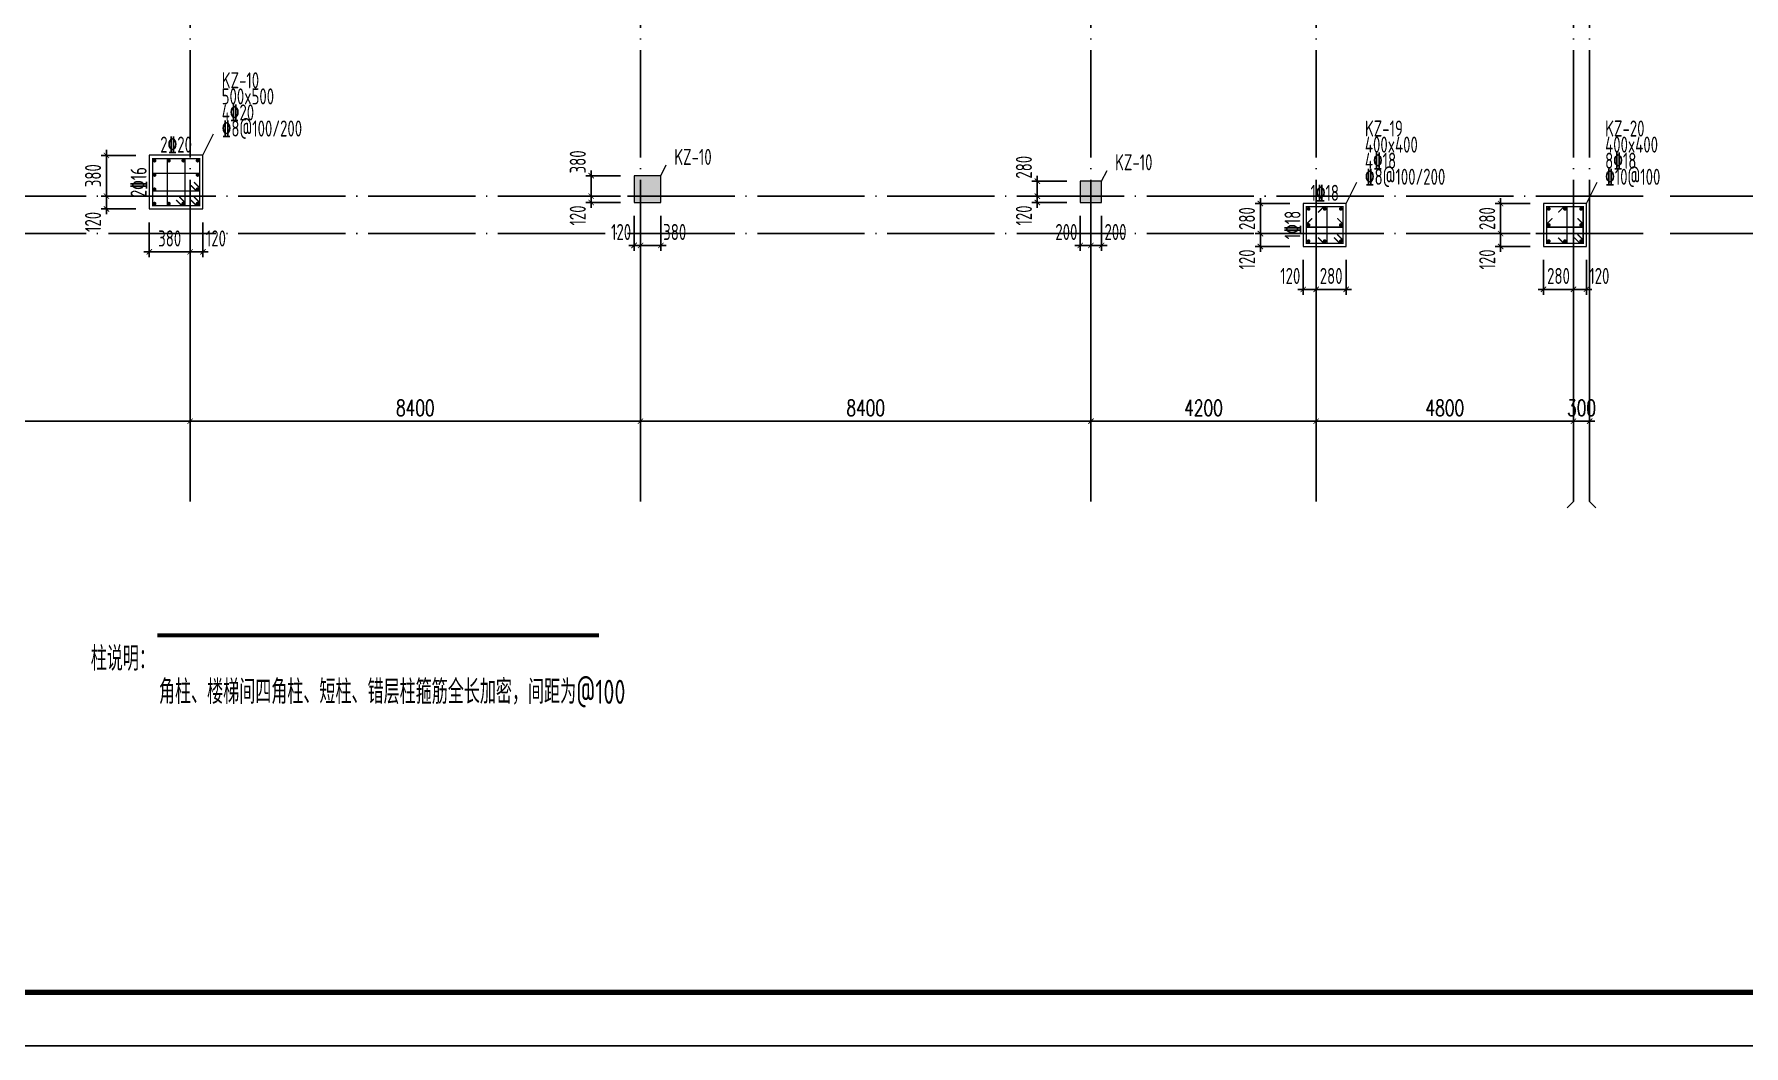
# Model space of a CAD drawing. Extents: x -638872 to -278819, y -139534 to 213996.
# Drawn here: x -417352 to -385469, y 7531 to 26402 of the extents above; entities that cross this region are included whole.
import ezdxf
from ezdxf.enums import TextEntityAlignment as Align

# ---------------------------------------------------------------- set-up
doc = ezdxf.new("R2010")
doc.units = 0
doc.header["$LTSCALE"] = 1000
doc.header["$MEASUREMENT"] = 0
doc.linetypes.add('DOTE', pattern=[2.42, 2, -0.2, 0.02, -0.2])
doc.layers.get('0').update_dxf_attribs({"linetype": 'CONTINUOUS'})
doc.layers.get('Defpoints').update_dxf_attribs({"linetype": 'CONTINUOUS'})
for name, color, linetype in [('AXIS', 171, 'CONTINUOUS'), ('DIM_SYMB', 3, 'CONTINUOUS'), ('DOTE', 14, 'DOTE'), ('S_PCOLUMHOOPBAR', 24, 'CONTINUOUS'), ('TK', 4, 'CONTINUOUS'), ('轴线__尺寸数字', 4, 'CONTINUOUS')]:
    doc.layers.add(name, color=color, linetype=linetype)
for name, color, linetype, lineweight in [('COLU', 7, 'CONTINUOUS', 0), ('COLU_DIM', 3, 'CONTINUOUS', 0), ('COLU_HATCH', 251, 'CONTINUOUS', 0), ('S_PColumMainBar', 14, 'CONTINUOUS', 25), ('柱原位标注', 7, 'CONTINUOUS', 18), ('柱集中标注', 2, 'CONTINUOUS', 18)]:
    doc.layers.add(name, color=color, linetype=linetype, lineweight=lineweight)
doc.styles.add('_TCH_DIM_T3', font='SIMPLEX', dxfattribs={"width": 0.705882, "bigfont": 'GBCBIG'})
doc.styles.add('FromPkpm', font='Pkpmeng', dxfattribs={"width": 0.7, "bigfont": 'hztxt'})
doc.styles.add('TSSD_Dimension', font='tssdeng.shx', dxfattribs={"width": 0.7, "bigfont": 'hztxt.shx'})
doc.styles.add('TSSD_REIN', font='tssdeng.shx', dxfattribs={"width": 0.7, "bigfont": 'tssdchn.shx'})
doc.dimstyles.new('_TCH_ARCH&&100', dxfattribs={"dimtxt": 297.5, "dimasz": 100, "dimexe": 250, "dimexo": 300, "dimgap": 100, "dimtad": 1, "dimdec": 0, "dimzin": 0, "dimdsep": 46, "dimtxsty": '_TCH_DIM_T3', "dimblk": 'ARCHTICK', "dimcen": 0.09, "dimclrt": 7, "dimazin": 2, "dimtfac": 1, "dimtdec": 0, "dimtix": 1, "dimtmove": 2, "dimatfit": 3, "dimfxl": 0, "dimtolj": 1, "dimtzin": 0, "dimarcsym": 0})
doc.dimstyles.new('TSSD_100_100', dxfattribs={"dimtxt": 300, "dimasz": 100, "dimexe": 100, "dimexo": 250, "dimgap": 100, "dimtad": 1, "dimdec": 0, "dimzin": 0, "dimdsep": 46, "dimtxsty": 'TSSD_Dimension', "dimblk": 'ARCHTICK', "dimblk1": 'ARCHTICK', "dimblk2": 'ARCHTICK', "dimcen": 0, "dimdle": 100, "dimclrt": 7, "dimadec": 0, "dimazin": 0, "dimtfac": 1, "dimtdec": 0, "dimtix": 1, "dimtmove": 2, "dimatfit": 3, "dimfxl": 0, "dimtolj": 1, "dimtzin": 0, "dimarcsym": 0})
doc.dimstyles.new('TSSD_50_100', dxfattribs={"dimtxt": 300, "dimasz": 100, "dimexe": 100, "dimexo": 250, "dimgap": 100, "dimtad": 1, "dimdec": 0, "dimlfac": 0.5, "dimzin": 0, "dimdsep": 46, "dimtxsty": 'TSSD_Dimension', "dimblk": 'ARCHTICK', "dimblk1": 'ARCHTICK', "dimblk2": 'ARCHTICK', "dimcen": 0, "dimdle": 100, "dimclrt": 7, "dimadec": 0, "dimazin": 0, "dimtfac": 1, "dimtdec": 0, "dimtix": 1, "dimtmove": 2, "dimatfit": 3, "dimfxl": 0, "dimtolj": 1, "dimtzin": 0, "dimarcsym": 0})

# ---------------------------------------------------------------- blocks, each defined once
blk = doc.blocks.new('_ArchTick')
at = {"color": 0, "linetype": 'ByBlock', "const_width": 0.15}
blk.add_lwpolyline([(-0.5, -0.5), (0.5, 0.5)], dxfattribs=at)
blk = doc.blocks.new('*D181')
at = {"layer": 'COLU_DIM', "color": 0, "lineweight": -2}
for p, q in [((-415205, 22892), (-415205, 22242)), ((-414445, 22892), (-414445, 22242)), ((-415305, 22342), (-414345, 22342))]:
    blk.add_line(p, q, dxfattribs=at)
at = {"layer": 'Defpoints', "color": 0}
for p in [(-415205, 23142), (-414445, 23142), (-414445, 22342)]:
    blk.add_point(p, dxfattribs=at)
at = {"layer": 'COLU_DIM', "color": 0, "lineweight": -2, "xscale": 100, "yscale": 100, "zscale": 100, "rotation": 180}
blk.add_blockref('_ArchTick', (-415205, 22342), dxfattribs=at)
at = {"layer": 'COLU_DIM', "color": 0, "lineweight": -2, "xscale": 100, "yscale": 100, "zscale": 100}
blk.add_blockref('_ArchTick', (-414445, 22342), dxfattribs=at)
at = {"layer": 'COLU_DIM', "color": 7, "insert": (-414825, 22592), "char_height": 300, "attachment_point": 5, "style": 'TSSD_Dimension'}
blk.add_mtext('\\A1;380', dxfattribs=at)
blk = doc.blocks.new('*D182')
at = {"layer": 'COLU_DIM', "color": 0, "lineweight": -2}
for p, q in [((-414445, 22892), (-414445, 22242)), ((-414205, 22892), (-414205, 22242)), ((-414545, 22342), (-414105, 22342))]:
    blk.add_line(p, q, dxfattribs=at)
at = {"layer": 'Defpoints', "color": 0}
for p in [(-414445, 23142), (-414205, 23142), (-414205, 22342)]:
    blk.add_point(p, dxfattribs=at)
at = {"layer": 'COLU_DIM', "color": 0, "lineweight": -2, "xscale": 100, "yscale": 100, "zscale": 100, "rotation": 180}
blk.add_blockref('_ArchTick', (-414445, 22342), dxfattribs=at)
at = {"layer": 'COLU_DIM', "color": 0, "lineweight": -2, "xscale": 100, "yscale": 100, "zscale": 100}
blk.add_blockref('_ArchTick', (-414205, 22342), dxfattribs=at)
at = {"layer": 'COLU_DIM', "color": 7, "insert": (-413963, 22592), "char_height": 300, "attachment_point": 5, "style": 'TSSD_Dimension'}
blk.add_mtext('\\A1;120', dxfattribs=at)
blk = doc.blocks.new('*D183')
at = {"layer": 'COLU_DIM', "color": 0, "lineweight": -2}
for p, q in [((-415455, 23382), (-416105, 23382)), ((-416005, 23042), (-416005, 23482)), ((-415455, 23142), (-416105, 23142))]:
    blk.add_line(p, q, dxfattribs=at)
at = {"layer": 'Defpoints', "color": 0}
for p in [(-416005, 23382), (-415205, 23382), (-415205, 23142)]:
    blk.add_point(p, dxfattribs=at)
at = {"layer": 'COLU_DIM', "color": 0, "lineweight": -2, "xscale": 100, "yscale": 100, "zscale": 100}
for p, rotation in [((-416005, 23382), 90), ((-416005, 23142), 270)]:
    blk.add_blockref('_ArchTick', p, dxfattribs=dict(at, rotation=rotation))
at = {"layer": 'COLU_DIM', "color": 7, "insert": (-416255, 22900), "char_height": 300, "attachment_point": 5, "rotation": 90, "style": 'TSSD_Dimension'}
blk.add_mtext('\\A1;120', dxfattribs=at)
blk = doc.blocks.new('*D184')
at = {"layer": 'COLU_DIM', "color": 0, "lineweight": -2}
for p, q in [((-416005, 23282), (-416005, 24242)), ((-415455, 24142), (-416105, 24142)), ((-415455, 23382), (-416105, 23382))]:
    blk.add_line(p, q, dxfattribs=at)
at = {"layer": 'Defpoints', "color": 0}
for p in [(-416005, 24142), (-415205, 24142), (-415205, 23382)]:
    blk.add_point(p, dxfattribs=at)
at = {"layer": 'COLU_DIM', "color": 0, "lineweight": -2, "xscale": 100, "yscale": 100, "zscale": 100}
for p, rotation in [((-416005, 24142), 90), ((-416005, 23382), 270)]:
    blk.add_blockref('_ArchTick', p, dxfattribs=dict(at, rotation=rotation))
at = {"layer": 'COLU_DIM', "color": 7, "insert": (-416255, 23762), "char_height": 300, "attachment_point": 5, "rotation": 90, "style": 'TSSD_Dimension'}
blk.add_mtext('\\A1;380', dxfattribs=at)
blk = doc.blocks.new('*D197')
at = {"layer": 'COLU_DIM', "color": 0, "lineweight": -2}
for p, q in [((-389205, 22192), (-389205, 21542)), ((-388645, 22192), (-388645, 21542)), ((-389205, 21642), (-389305, 21642)), ((-389205, 21642), (-388645, 21642)), ((-388645, 21642), (-388545, 21642))]:
    blk.add_line(p, q, dxfattribs=at)
at = {"layer": 'Defpoints', "color": 0}
for p in [(-389205, 22442), (-388645, 22442), (-388645, 21642)]:
    blk.add_point(p, dxfattribs=at)
at = {"layer": 'COLU_DIM', "color": 0, "lineweight": -2, "xscale": 100, "yscale": 100, "zscale": 100}
blk.add_blockref('_ArchTick', (-389205, 21642), dxfattribs=at)
at = {"layer": 'COLU_DIM', "color": 0, "lineweight": -2, "xscale": 100, "yscale": 100, "zscale": 100, "rotation": 180}
blk.add_blockref('_ArchTick', (-388645, 21642), dxfattribs=at)
at = {"layer": 'COLU_DIM', "color": 7, "insert": (-388925, 21892), "char_height": 300, "attachment_point": 5, "style": 'TSSD_Dimension'}
blk.add_mtext('\\A1;280', dxfattribs=at)
blk = doc.blocks.new('*D198')
at = {"layer": 'COLU_DIM', "color": 0, "lineweight": -2}
for p, q in [((-388645, 22192), (-388645, 21542)), ((-388405, 22192), (-388405, 21542)), ((-388745, 21642), (-388305, 21642))]:
    blk.add_line(p, q, dxfattribs=at)
at = {"layer": 'Defpoints', "color": 0}
for p in [(-388645, 22442), (-388405, 22442), (-388405, 21642)]:
    blk.add_point(p, dxfattribs=at)
at = {"layer": 'COLU_DIM', "color": 0, "lineweight": -2, "xscale": 100, "yscale": 100, "zscale": 100, "rotation": 180}
blk.add_blockref('_ArchTick', (-388645, 21642), dxfattribs=at)
at = {"layer": 'COLU_DIM', "color": 0, "lineweight": -2, "xscale": 100, "yscale": 100, "zscale": 100}
blk.add_blockref('_ArchTick', (-388405, 21642), dxfattribs=at)
at = {"layer": 'COLU_DIM', "color": 7, "insert": (-388163, 21892), "char_height": 300, "attachment_point": 5, "style": 'TSSD_Dimension'}
blk.add_mtext('\\A1;120', dxfattribs=at)
blk = doc.blocks.new('*D199')
at = {"layer": 'COLU_DIM', "color": 0, "lineweight": -2}
for p, q in [((-389455, 22682), (-390105, 22682)), ((-390005, 22342), (-390005, 22782)), ((-389455, 22442), (-390105, 22442))]:
    blk.add_line(p, q, dxfattribs=at)
at = {"layer": 'Defpoints', "color": 0}
for p in [(-390005, 22682), (-389205, 22682), (-389205, 22442)]:
    blk.add_point(p, dxfattribs=at)
at = {"layer": 'COLU_DIM', "color": 0, "lineweight": -2, "xscale": 100, "yscale": 100, "zscale": 100}
for p, rotation in [((-390005, 22682), 90), ((-390005, 22442), 270)]:
    blk.add_blockref('_ArchTick', p, dxfattribs=dict(at, rotation=rotation))
at = {"layer": 'COLU_DIM', "color": 7, "insert": (-390255, 22200), "char_height": 300, "attachment_point": 5, "rotation": 90, "style": 'TSSD_Dimension'}
blk.add_mtext('\\A1;120', dxfattribs=at)
blk = doc.blocks.new('*D200')
at = {"layer": 'COLU_DIM', "color": 0, "lineweight": -2}
for p, q in [((-390005, 23242), (-390005, 23342)), ((-389455, 23242), (-390105, 23242)), ((-390005, 22682), (-390005, 23242)), ((-389455, 22682), (-390105, 22682)), ((-390005, 22682), (-390005, 22582))]:
    blk.add_line(p, q, dxfattribs=at)
at = {"layer": 'Defpoints', "color": 0}
for p in [(-390005, 23242), (-389205, 23242), (-389205, 22682)]:
    blk.add_point(p, dxfattribs=at)
at = {"layer": 'COLU_DIM', "color": 0, "lineweight": -2, "xscale": 100, "yscale": 100, "zscale": 100}
for p, rotation in [((-390005, 23242), 270), ((-390005, 22682), 90)]:
    blk.add_blockref('_ArchTick', p, dxfattribs=dict(at, rotation=rotation))
at = {"layer": 'COLU_DIM', "color": 7, "insert": (-390255, 22962), "char_height": 300, "attachment_point": 5, "rotation": 90, "style": 'TSSD_Dimension'}
blk.add_mtext('\\A1;280', dxfattribs=at)
blk = doc.blocks.new('*D201')
at = {"layer": 'COLU_DIM', "color": 0, "lineweight": -2}
for p, q in [((-393685, 22192), (-393685, 21542)), ((-393445, 22192), (-393445, 21542)), ((-393785, 21642), (-393345, 21642))]:
    blk.add_line(p, q, dxfattribs=at)
at = {"layer": 'Defpoints', "color": 0}
for p in [(-393685, 22442), (-393445, 22442), (-393445, 21642)]:
    blk.add_point(p, dxfattribs=at)
at = {"layer": 'COLU_DIM', "color": 0, "lineweight": -2, "xscale": 100, "yscale": 100, "zscale": 100, "rotation": 180}
blk.add_blockref('_ArchTick', (-393685, 21642), dxfattribs=at)
at = {"layer": 'COLU_DIM', "color": 0, "lineweight": -2, "xscale": 100, "yscale": 100, "zscale": 100}
blk.add_blockref('_ArchTick', (-393445, 21642), dxfattribs=at)
at = {"layer": 'COLU_DIM', "color": 7, "insert": (-393927, 21892), "char_height": 300, "attachment_point": 5, "style": 'TSSD_Dimension'}
blk.add_mtext('\\A1;120', dxfattribs=at)
blk = doc.blocks.new('*D202')
at = {"layer": 'COLU_DIM', "color": 0, "lineweight": -2}
for p, q in [((-393445, 22192), (-393445, 21542)), ((-392885, 22192), (-392885, 21542)), ((-393445, 21642), (-393545, 21642)), ((-393445, 21642), (-392885, 21642)), ((-392885, 21642), (-392785, 21642))]:
    blk.add_line(p, q, dxfattribs=at)
at = {"layer": 'Defpoints', "color": 0}
for p in [(-393445, 22442), (-392885, 22442), (-392885, 21642)]:
    blk.add_point(p, dxfattribs=at)
at = {"layer": 'COLU_DIM', "color": 0, "lineweight": -2, "xscale": 100, "yscale": 100, "zscale": 100}
blk.add_blockref('_ArchTick', (-393445, 21642), dxfattribs=at)
at = {"layer": 'COLU_DIM', "color": 0, "lineweight": -2, "xscale": 100, "yscale": 100, "zscale": 100, "rotation": 180}
blk.add_blockref('_ArchTick', (-392885, 21642), dxfattribs=at)
at = {"layer": 'COLU_DIM', "color": 7, "insert": (-393165, 21892), "char_height": 300, "attachment_point": 5, "style": 'TSSD_Dimension'}
blk.add_mtext('\\A1;280', dxfattribs=at)
blk = doc.blocks.new('*D203')
at = {"layer": 'COLU_DIM', "color": 0, "lineweight": -2}
for p, q in [((-393935, 22682), (-394585, 22682)), ((-394485, 22342), (-394485, 22782)), ((-393935, 22442), (-394585, 22442))]:
    blk.add_line(p, q, dxfattribs=at)
at = {"layer": 'Defpoints', "color": 0}
for p in [(-394485, 22682), (-393685, 22682), (-393685, 22442)]:
    blk.add_point(p, dxfattribs=at)
at = {"layer": 'COLU_DIM', "color": 0, "lineweight": -2, "xscale": 100, "yscale": 100, "zscale": 100}
for p, rotation in [((-394485, 22682), 90), ((-394485, 22442), 270)]:
    blk.add_blockref('_ArchTick', p, dxfattribs=dict(at, rotation=rotation))
at = {"layer": 'COLU_DIM', "color": 7, "insert": (-394735, 22200), "char_height": 300, "attachment_point": 5, "rotation": 90, "style": 'TSSD_Dimension'}
blk.add_mtext('\\A1;120', dxfattribs=at)
blk = doc.blocks.new('*D204')
at = {"layer": 'COLU_DIM', "color": 0, "lineweight": -2}
for p, q in [((-394485, 23242), (-394485, 23342)), ((-393935, 23242), (-394585, 23242)), ((-394485, 22682), (-394485, 23242)), ((-393935, 22682), (-394585, 22682)), ((-394485, 22682), (-394485, 22582))]:
    blk.add_line(p, q, dxfattribs=at)
at = {"layer": 'Defpoints', "color": 0}
for p in [(-394485, 23242), (-393685, 23242), (-393685, 22682)]:
    blk.add_point(p, dxfattribs=at)
at = {"layer": 'COLU_DIM', "color": 0, "lineweight": -2, "xscale": 100, "yscale": 100, "zscale": 100}
for p, rotation in [((-394485, 23242), 270), ((-394485, 22682), 90)]:
    blk.add_blockref('_ArchTick', p, dxfattribs=dict(at, rotation=rotation))
at = {"layer": 'COLU_DIM', "color": 7, "insert": (-394735, 22962), "char_height": 300, "attachment_point": 5, "rotation": 90, "style": 'TSSD_Dimension'}
blk.add_mtext('\\A1;280', dxfattribs=at)
blk = doc.blocks.new('*D205')
at = {"layer": 'COLU_DIM', "color": 0, "lineweight": -2}
for p, q in [((-397845, 23012), (-397845, 22362)), ((-397645, 23012), (-397645, 22362)), ((-397945, 22462), (-397545, 22462))]:
    blk.add_line(p, q, dxfattribs=at)
at = {"layer": 'Defpoints', "color": 0}
for p in [(-397845, 23262), (-397645, 23262), (-397645, 22462)]:
    blk.add_point(p, dxfattribs=at)
at = {"layer": 'COLU_DIM', "color": 0, "lineweight": -2, "xscale": 100, "yscale": 100, "zscale": 100, "rotation": 180}
blk.add_blockref('_ArchTick', (-397845, 22462), dxfattribs=at)
at = {"layer": 'COLU_DIM', "color": 0, "lineweight": -2, "xscale": 100, "yscale": 100, "zscale": 100}
blk.add_blockref('_ArchTick', (-397645, 22462), dxfattribs=at)
at = {"layer": 'COLU_DIM', "color": 7, "insert": (-398103, 22712), "char_height": 300, "attachment_point": 5, "style": 'TSSD_Dimension'}
blk.add_mtext('\\A1;200', dxfattribs=at)
blk = doc.blocks.new('*D206')
at = {"layer": 'COLU_DIM', "color": 0, "lineweight": -2}
for p, q in [((-397645, 23012), (-397645, 22362)), ((-397445, 23012), (-397445, 22362)), ((-397645, 22462), (-397745, 22462)), ((-397645, 22462), (-397445, 22462)), ((-397445, 22462), (-397345, 22462))]:
    blk.add_line(p, q, dxfattribs=at)
at = {"layer": 'Defpoints', "color": 0}
for p in [(-397645, 23262), (-397445, 23262), (-397445, 22462)]:
    blk.add_point(p, dxfattribs=at)
at = {"layer": 'COLU_DIM', "color": 0, "lineweight": -2, "xscale": 100, "yscale": 100, "zscale": 100}
blk.add_blockref('_ArchTick', (-397645, 22462), dxfattribs=at)
at = {"layer": 'COLU_DIM', "color": 0, "lineweight": -2, "xscale": 100, "yscale": 100, "zscale": 100, "rotation": 180}
blk.add_blockref('_ArchTick', (-397445, 22462), dxfattribs=at)
at = {"layer": 'COLU_DIM', "color": 7, "insert": (-397187, 22712), "char_height": 300, "attachment_point": 5, "style": 'TSSD_Dimension'}
blk.add_mtext('\\A1;200', dxfattribs=at)
blk = doc.blocks.new('*D207')
at = {"layer": 'COLU_DIM', "color": 0, "lineweight": -2}
for p, q in [((-398095, 23382), (-398745, 23382)), ((-398645, 23382), (-398645, 23482)), ((-398645, 23262), (-398645, 23382)), ((-398095, 23262), (-398745, 23262)), ((-398645, 23262), (-398645, 23162))]:
    blk.add_line(p, q, dxfattribs=at)
at = {"layer": 'Defpoints', "color": 0}
for p in [(-398645, 23382), (-397845, 23382), (-397845, 23262)]:
    blk.add_point(p, dxfattribs=at)
at = {"layer": 'COLU_DIM', "color": 0, "lineweight": -2, "xscale": 100, "yscale": 100, "zscale": 100}
for p, rotation in [((-398645, 23382), 270), ((-398645, 23262), 90)]:
    blk.add_blockref('_ArchTick', p, dxfattribs=dict(at, rotation=rotation))
at = {"layer": 'COLU_DIM', "color": 7, "insert": (-398895, 23020), "char_height": 300, "attachment_point": 5, "rotation": 90, "style": 'TSSD_Dimension'}
blk.add_mtext('\\A1;120', dxfattribs=at)
blk = doc.blocks.new('*D208')
at = {"layer": 'COLU_DIM', "color": 0, "lineweight": -2}
for p, q in [((-398095, 23662), (-398745, 23662)), ((-398645, 23282), (-398645, 23762)), ((-398095, 23382), (-398745, 23382))]:
    blk.add_line(p, q, dxfattribs=at)
at = {"layer": 'Defpoints', "color": 0}
for p in [(-398645, 23662), (-397845, 23662), (-397845, 23382)]:
    blk.add_point(p, dxfattribs=at)
at = {"layer": 'COLU_DIM', "color": 0, "lineweight": -2, "xscale": 100, "yscale": 100, "zscale": 100}
for p, rotation in [((-398645, 23662), 90), ((-398645, 23382), 270)]:
    blk.add_blockref('_ArchTick', p, dxfattribs=dict(at, rotation=rotation))
at = {"layer": 'COLU_DIM', "color": 7, "insert": (-398895, 23920), "char_height": 300, "attachment_point": 5, "rotation": 90, "style": 'TSSD_Dimension'}
blk.add_mtext('\\A1;280', dxfattribs=at)
blk = doc.blocks.new('*D209')
at = {"layer": 'COLU_DIM', "color": 0, "lineweight": -2}
for p, q in [((-406165, 23012), (-406165, 22362)), ((-406045, 23012), (-406045, 22362)), ((-406165, 22462), (-406265, 22462)), ((-406165, 22462), (-406045, 22462)), ((-406045, 22462), (-405945, 22462))]:
    blk.add_line(p, q, dxfattribs=at)
at = {"layer": 'Defpoints', "color": 0}
for p in [(-406165, 23262), (-406045, 23262), (-406045, 22462)]:
    blk.add_point(p, dxfattribs=at)
at = {"layer": 'COLU_DIM', "color": 0, "lineweight": -2, "xscale": 100, "yscale": 100, "zscale": 100}
blk.add_blockref('_ArchTick', (-406165, 22462), dxfattribs=at)
at = {"layer": 'COLU_DIM', "color": 0, "lineweight": -2, "xscale": 100, "yscale": 100, "zscale": 100, "rotation": 180}
blk.add_blockref('_ArchTick', (-406045, 22462), dxfattribs=at)
at = {"layer": 'COLU_DIM', "color": 7, "insert": (-406407, 22712), "char_height": 300, "attachment_point": 5, "style": 'TSSD_Dimension'}
blk.add_mtext('\\A1;120', dxfattribs=at)
blk = doc.blocks.new('*D210')
at = {"layer": 'COLU_DIM', "color": 0, "lineweight": -2}
for p, q in [((-406045, 23012), (-406045, 22362)), ((-405665, 23012), (-405665, 22362)), ((-406145, 22462), (-405565, 22462))]:
    blk.add_line(p, q, dxfattribs=at)
at = {"layer": 'Defpoints', "color": 0}
for p in [(-406045, 23262), (-405665, 23262), (-405665, 22462)]:
    blk.add_point(p, dxfattribs=at)
at = {"layer": 'COLU_DIM', "color": 0, "lineweight": -2, "xscale": 100, "yscale": 100, "zscale": 100, "rotation": 180}
blk.add_blockref('_ArchTick', (-406045, 22462), dxfattribs=at)
at = {"layer": 'COLU_DIM', "color": 0, "lineweight": -2, "xscale": 100, "yscale": 100, "zscale": 100}
blk.add_blockref('_ArchTick', (-405665, 22462), dxfattribs=at)
at = {"layer": 'COLU_DIM', "color": 7, "insert": (-405407, 22712), "char_height": 300, "attachment_point": 5, "style": 'TSSD_Dimension'}
blk.add_mtext('\\A1;380', dxfattribs=at)
blk = doc.blocks.new('*D211')
at = {"layer": 'COLU_DIM', "color": 0, "lineweight": -2}
for p, q in [((-406415, 23382), (-407065, 23382)), ((-406965, 23382), (-406965, 23482)), ((-406965, 23262), (-406965, 23382)), ((-406415, 23262), (-407065, 23262)), ((-406965, 23262), (-406965, 23162))]:
    blk.add_line(p, q, dxfattribs=at)
at = {"layer": 'Defpoints', "color": 0}
for p in [(-406965, 23382), (-406165, 23382), (-406165, 23262)]:
    blk.add_point(p, dxfattribs=at)
at = {"layer": 'COLU_DIM', "color": 0, "lineweight": -2, "xscale": 100, "yscale": 100, "zscale": 100}
for p, rotation in [((-406965, 23382), 270), ((-406965, 23262), 90)]:
    blk.add_blockref('_ArchTick', p, dxfattribs=dict(at, rotation=rotation))
at = {"layer": 'COLU_DIM', "color": 7, "insert": (-407215, 23020), "char_height": 300, "attachment_point": 5, "rotation": 90, "style": 'TSSD_Dimension'}
blk.add_mtext('\\A1;120', dxfattribs=at)
blk = doc.blocks.new('*D212')
at = {"layer": 'COLU_DIM', "color": 0, "lineweight": -2}
for p, q in [((-406415, 23762), (-407065, 23762)), ((-406965, 23282), (-406965, 23862)), ((-406415, 23382), (-407065, 23382))]:
    blk.add_line(p, q, dxfattribs=at)
at = {"layer": 'Defpoints', "color": 0}
for p in [(-406965, 23762), (-406165, 23762), (-406165, 23382)]:
    blk.add_point(p, dxfattribs=at)
at = {"layer": 'COLU_DIM', "color": 0, "lineweight": -2, "xscale": 100, "yscale": 100, "zscale": 100}
for p, rotation in [((-406965, 23762), 90), ((-406965, 23382), 270)]:
    blk.add_blockref('_ArchTick', p, dxfattribs=dict(at, rotation=rotation))
at = {"layer": 'COLU_DIM', "color": 7, "insert": (-407215, 24020), "char_height": 300, "attachment_point": 5, "rotation": 90, "style": 'TSSD_Dimension'}
blk.add_mtext('\\A1;380', dxfattribs=at)
blk = doc.blocks.new('GeYuanFrame_30780433', base_point=(18.76, 4.34))
at = {"layer": 'TK'}
blk.add_lwpolyline([(18.76, 424.34), (761.76, 424.34), (761.76, 4.34), (18.76, 4.34), (18.76, 424.34)], dxfattribs=at)
at = {"layer": 'TK', "const_width": 1}
blk.add_lwpolyline([(751.76, 414.34), (43.76, 414.34), (43.76, 14.34), (751.76, 14.34)], close=True, dxfattribs=at)
blk = doc.blocks.new('*D676')
at = {"layer": 'AXIS', "color": 0, "lineweight": -2}
for p, q in [((-422845, 21382), (-422845, 18932)), ((-414445, 21382), (-414445, 18932)), ((-422845, 19182), (-414445, 19182))]:
    blk.add_line(p, q, dxfattribs=at)
at = {"layer": 'Defpoints', "color": 0}
for p in [(-422845, 21682), (-414445, 21682), (-414445, 19182)]:
    blk.add_point(p, dxfattribs=at)
at = {"layer": 'AXIS', "color": 0, "lineweight": -2, "xscale": 100, "yscale": 100, "zscale": 100, "rotation": 180}
blk.add_blockref('_ArchTick', (-422845, 19182), dxfattribs=at)
at = {"layer": 'AXIS', "color": 0, "lineweight": -2, "xscale": 100, "yscale": 100, "zscale": 100}
blk.add_blockref('_ArchTick', (-414445, 19182), dxfattribs=at)
at = {"layer": 'AXIS', "color": 7, "insert": (-418645, 19431), "char_height": 297.5, "attachment_point": 5, "style": '_TCH_DIM_T3'}
blk.add_mtext('\\A1;8400', dxfattribs=at)
blk = doc.blocks.new('*D677')
at = {"layer": 'AXIS', "color": 0, "lineweight": -2}
for p, q in [((-414445, 21382), (-414445, 18932)), ((-406045, 21382), (-406045, 18932)), ((-414445, 19182), (-406045, 19182))]:
    blk.add_line(p, q, dxfattribs=at)
at = {"layer": 'Defpoints', "color": 0}
for p in [(-414445, 21682), (-406045, 21682), (-406045, 19182)]:
    blk.add_point(p, dxfattribs=at)
at = {"layer": 'AXIS', "color": 0, "lineweight": -2, "xscale": 100, "yscale": 100, "zscale": 100, "rotation": 180}
blk.add_blockref('_ArchTick', (-414445, 19182), dxfattribs=at)
at = {"layer": 'AXIS', "color": 0, "lineweight": -2, "xscale": 100, "yscale": 100, "zscale": 100}
blk.add_blockref('_ArchTick', (-406045, 19182), dxfattribs=at)
at = {"layer": 'AXIS', "color": 7, "insert": (-410245, 19431), "char_height": 297.5, "attachment_point": 5, "style": '_TCH_DIM_T3'}
blk.add_mtext('\\A1;8400', dxfattribs=at)
blk = doc.blocks.new('*D678')
at = {"layer": 'AXIS', "color": 0, "lineweight": -2}
for p, q in [((-406045, 21382), (-406045, 18932)), ((-397645, 21382), (-397645, 18932)), ((-406045, 19182), (-397645, 19182))]:
    blk.add_line(p, q, dxfattribs=at)
at = {"layer": 'Defpoints', "color": 0}
for p in [(-406045, 21682), (-397645, 21682), (-397645, 19182)]:
    blk.add_point(p, dxfattribs=at)
at = {"layer": 'AXIS', "color": 0, "lineweight": -2, "xscale": 100, "yscale": 100, "zscale": 100, "rotation": 180}
blk.add_blockref('_ArchTick', (-406045, 19182), dxfattribs=at)
at = {"layer": 'AXIS', "color": 0, "lineweight": -2, "xscale": 100, "yscale": 100, "zscale": 100}
blk.add_blockref('_ArchTick', (-397645, 19182), dxfattribs=at)
at = {"layer": 'AXIS', "color": 7, "insert": (-401845, 19431), "char_height": 297.5, "attachment_point": 5, "style": '_TCH_DIM_T3'}
blk.add_mtext('\\A1;8400', dxfattribs=at)
blk = doc.blocks.new('*D679')
at = {"layer": 'AXIS', "color": 0, "lineweight": -2}
for p, q in [((-397645, 21382), (-397645, 18932)), ((-393445, 21382), (-393445, 18932)), ((-397645, 19182), (-393445, 19182))]:
    blk.add_line(p, q, dxfattribs=at)
at = {"layer": 'Defpoints', "color": 0}
for p in [(-397645, 21682), (-393445, 21682), (-393445, 19182)]:
    blk.add_point(p, dxfattribs=at)
at = {"layer": 'AXIS', "color": 0, "lineweight": -2, "xscale": 100, "yscale": 100, "zscale": 100, "rotation": 180}
blk.add_blockref('_ArchTick', (-397645, 19182), dxfattribs=at)
at = {"layer": 'AXIS', "color": 0, "lineweight": -2, "xscale": 100, "yscale": 100, "zscale": 100}
blk.add_blockref('_ArchTick', (-393445, 19182), dxfattribs=at)
at = {"layer": 'AXIS', "color": 7, "insert": (-395545, 19431), "char_height": 297.5, "attachment_point": 5, "style": '_TCH_DIM_T3'}
blk.add_mtext('\\A1;4200', dxfattribs=at)
blk = doc.blocks.new('*D680')
at = {"layer": 'AXIS', "color": 0, "lineweight": -2}
for p, q in [((-393445, 21382), (-393445, 18932)), ((-388645, 21382), (-388645, 18932)), ((-393445, 19182), (-388645, 19182))]:
    blk.add_line(p, q, dxfattribs=at)
at = {"layer": 'Defpoints', "color": 0}
for p in [(-393445, 21682), (-388645, 21682), (-388645, 19182)]:
    blk.add_point(p, dxfattribs=at)
at = {"layer": 'AXIS', "color": 0, "lineweight": -2, "xscale": 100, "yscale": 100, "zscale": 100, "rotation": 180}
blk.add_blockref('_ArchTick', (-393445, 19182), dxfattribs=at)
at = {"layer": 'AXIS', "color": 0, "lineweight": -2, "xscale": 100, "yscale": 100, "zscale": 100}
blk.add_blockref('_ArchTick', (-388645, 19182), dxfattribs=at)
at = {"layer": 'AXIS', "color": 7, "insert": (-391045, 19431), "char_height": 297.5, "attachment_point": 5, "style": '_TCH_DIM_T3'}
blk.add_mtext('\\A1;4800', dxfattribs=at)
blk = doc.blocks.new('*D681')
at = {"layer": 'AXIS', "color": 0, "lineweight": -2}
for p, q in [((-388645, 21382), (-388645, 18932)), ((-388345, 21382), (-388345, 18932)), ((-388645, 19182), (-388745, 19182)), ((-388645, 19182), (-388345, 19182)), ((-388345, 19182), (-388245, 19182))]:
    blk.add_line(p, q, dxfattribs=at)
at = {"layer": 'Defpoints', "color": 0}
for p in [(-388645, 21682), (-388345, 21682), (-388345, 19182)]:
    blk.add_point(p, dxfattribs=at)
at = {"layer": 'AXIS', "color": 0, "lineweight": -2, "xscale": 100, "yscale": 100, "zscale": 100}
blk.add_blockref('_ArchTick', (-388645, 19182), dxfattribs=at)
at = {"layer": 'AXIS', "color": 0, "lineweight": -2, "xscale": 100, "yscale": 100, "zscale": 100, "rotation": 180}
blk.add_blockref('_ArchTick', (-388345, 19182), dxfattribs=at)
at = {"layer": 'AXIS', "color": 7, "insert": (-388495, 19431), "char_height": 297.5, "attachment_point": 5, "style": '_TCH_DIM_T3'}
blk.add_mtext('\\A1;300', dxfattribs=at)

msp = doc.modelspace()

# ---------------------------------------------------------------- hatches: boundary and pattern name
at = {"layer": 'COLU_HATCH'}
for points in [[(-405665.18, 23262.14), (-405665.18, 23762.14), (-406165.18, 23762.14), (-406165.18, 23262.14)], [(-397445.18, 23262.14), (-397445.18, 23662.14), (-397845.18, 23662.14), (-397845.18, 23262.14)]]:
    msp.add_hatch(color=256, dxfattribs=at).paths.add_polyline_path(points)

# ---------------------------------------------------------------- linework, layer by layer
at = {"layer": 'AXIS'}
for p, q in [((-386845.18, 23382.14), (-382845.18, 23382.14)), ((-386845.18, 22682.14), (-382845.18, 22682.14)), ((-414445.18, 21682.14), (-414445.18, 17682.14)), ((-406045.18, 21682.14), (-406045.18, 17682.14)), ((-397645.18, 21682.14), (-397645.18, 17682.14)), ((-393445.18, 21682.14), (-393445.18, 17682.14)), ((-388645.18, 21682.14), (-388645.18, 17682.14)), ((-388345.18, 21682.14), (-388345.18, 17682.14)), ((-388762.34, 17564.98), (-388645.18, 17682.14)), ((-388228.02, 17564.98), (-388345.18, 17682.14))]:
    msp.add_line(p, q, dxfattribs=at)
at = {"layer": 'COLU'}
for points in [[(-414205.18, 23142.14), (-414205.18, 24142.14), (-415205.18, 24142.14), (-415205.18, 23142.14)], [(-405665.18, 23262.14), (-405665.18, 23762.14), (-406165.18, 23762.14), (-406165.18, 23262.14)], [(-397445.18, 23262.14), (-397445.18, 23662.14), (-397845.18, 23662.14), (-397845.18, 23262.14)], [(-392885.18, 22442.14), (-392885.18, 23242.14), (-393685.18, 23242.14), (-393685.18, 22442.14)], [(-388405.18, 22442.14), (-388405.18, 23242.14), (-389205.18, 23242.14), (-389205.18, 22442.14)]]:
    msp.add_lwpolyline(points, close=True, dxfattribs=at)
at = {"layer": 'DIM_SYMB', "const_width": 70}
msp.add_lwpolyline([(-415057.88, 15187.27), (-406820.32, 15187.27)], dxfattribs=at)
at = {"layer": 'DOTE', "color": 8, "linetype": 'DOTE'}
for p, q in [((-414445.18, 21682.14), (-414445.18, 36582.14)), ((-406045.18, 21682.14), (-406045.18, 36582.14)), ((-397645.18, 21682.14), (-397645.18, 36582.14)), ((-393445.18, 21682.14), (-393445.18, 36582.14)), ((-388345.18, 21682.14), (-388345.18, 36582.14)), ((-388645.18, 21682.14), (-388645.18, 30382.14)), ((-387345.18, 23382.14), (-432545.18, 23382.14)), ((-387345.18, 22682.14), (-432545.18, 22682.14))]:
    msp.add_line(p, q, dxfattribs=at)
at = {"layer": 'S_PCOLUMHOOPBAR', "ltscale": 2, "const_width": 25}
for points in [[(-414431.24, 23308.2), (-414325.18, 23202.14), (-414265.18, 23202.14), (-414265.18, 23262.14), (-414265.18, 23202.14), (-414265.18, 24082.14), (-415145.18, 24082.14), (-415145.18, 23202.14), (-414325.18, 23202.14), (-414265.18, 23202.14), (-414265.18, 23262.14), (-414371.24, 23368.2)], [(-414704.58, 23308.2), (-414598.51, 23202.14), (-414538.51, 23202.14), (-414538.51, 23262.14), (-414538.51, 23202.14), (-414538.51, 24082.14), (-414871.84, 24082.14), (-414871.84, 23202.14), (-414598.51, 23202.14), (-414538.51, 23202.14), (-414538.51, 23262.14), (-414644.58, 23368.2)], [(-414431.24, 23581.54), (-414325.18, 23475.47), (-414265.18, 23475.47), (-414265.18, 23535.47), (-414265.18, 23475.47), (-414265.18, 23808.8), (-415145.18, 23808.8), (-415145.18, 23475.47), (-414325.18, 23475.47), (-414265.18, 23475.47), (-414265.18, 23535.47), (-414371.24, 23641.54)], [(-393111.25, 22608.2), (-393005.18, 22502.14), (-392945.18, 22502.14), (-392945.18, 22562.14), (-392945.18, 22502.14), (-392945.18, 23182.14), (-393625.18, 23182.14), (-393625.18, 22502.14), (-393005.18, 22502.14), (-392945.18, 22502.14), (-392945.18, 22562.14), (-393051.25, 22668.2)], [(-393519.11, 22968.2), (-393625.18, 22862.14), (-393625.18, 22802.14), (-392945.18, 22802.14), (-392945.18, 22862.14), (-393051.25, 22968.2)], [(-393411.25, 22608.2), (-393305.18, 22502.14), (-393245.18, 22502.14), (-393245.18, 23182.14), (-393305.18, 23182.14), (-393411.25, 23076.07)], [(-388631.25, 22608.2), (-388525.18, 22502.14), (-388465.18, 22502.14), (-388465.18, 22562.14), (-388465.18, 22502.14), (-388465.18, 23182.14), (-389145.18, 23182.14), (-389145.18, 22502.14), (-388525.18, 22502.14), (-388465.18, 22502.14), (-388465.18, 22562.14), (-388571.25, 22668.2)], [(-389039.11, 22968.2), (-389145.18, 22862.14), (-389145.18, 22802.14), (-388465.18, 22802.14), (-388465.18, 22862.14), (-388571.25, 22968.2)], [(-388931.25, 22608.2), (-388825.18, 22502.14), (-388765.18, 22502.14), (-388765.18, 23182.14), (-388825.18, 23182.14), (-388931.25, 23076.07)]]:
    msp.add_lwpolyline(points, dxfattribs=at)
at = {"layer": 'S_PColumMainBar', "ltscale": 2, "const_width": 35}
for points in [[(-415088.68, 24043.14, 1), (-415123.68, 24043.14, 1)], [(-414821.34, 24043.14, 1), (-414856.34, 24043.14, 1)], [(-414554.01, 24043.14, 1), (-414589.01, 24043.14, 1)], [(-414286.68, 24043.14, 1), (-414321.68, 24043.14, 1)], [(-415088.68, 23775.8, 1), (-415123.68, 23775.8, 1)], [(-414286.68, 23775.8, 1), (-414321.68, 23775.8, 1)], [(-415088.68, 23508.47, 1), (-415123.68, 23508.47, 1)], [(-415088.68, 23241.14, 1), (-415123.68, 23241.14, 1)], [(-414821.34, 23241.14, 1), (-414856.34, 23241.14, 1)], [(-414554.01, 23241.14, 1), (-414589.01, 23241.14, 1)], [(-414286.68, 23508.47, 1), (-414321.68, 23508.47, 1)], [(-414286.68, 23241.14, 1), (-414321.68, 23241.14, 1)], [(-393568.68, 23143.14, 1), (-393603.68, 23143.14, 1)], [(-393267.68, 23143.14, 1), (-393302.68, 23143.14, 1)], [(-392966.68, 23143.14, 1), (-393001.68, 23143.14, 1)], [(-389088.68, 23143.14, 1), (-389123.68, 23143.14, 1)], [(-388787.68, 23143.14, 1), (-388822.68, 23143.14, 1)], [(-388486.68, 23143.14, 1), (-388521.68, 23143.14, 1)], [(-393568.68, 22842.14, 1), (-393603.68, 22842.14, 1)], [(-392966.68, 22842.14, 1), (-393001.68, 22842.14, 1)], [(-389088.68, 22842.14, 1), (-389123.68, 22842.14, 1)], [(-388486.68, 22842.14, 1), (-388521.68, 22842.14, 1)], [(-393568.68, 22541.14, 1), (-393603.68, 22541.14, 1)], [(-393267.68, 22541.14, 1), (-393302.68, 22541.14, 1)], [(-392966.68, 22541.14, 1), (-393001.68, 22541.14, 1)], [(-389088.68, 22541.14, 1), (-389123.68, 22541.14, 1)], [(-388787.68, 22541.14, 1), (-388822.68, 22541.14, 1)], [(-388486.68, 22541.14, 1), (-388521.68, 22541.14, 1)]]:
    msp.add_lwpolyline(points, format="xyb", close=True, dxfattribs=at)
at = {"layer": '柱集中标注', "lineweight": 18, "ltscale": 2}
for p, q in [((-414205.18, 24142.14), (-414005.18, 24542.14)), ((-392885.18, 23242.14), (-392685.18, 23642.14)), ((-388405.18, 23242.14), (-388205.18, 23642.14))]:
    msp.add_line(p, q, dxfattribs=at)
at = {"layer": '柱集中标注', "lineweight": 18, "ltscale": 1}
for p, q in [((-405665.18, 23762.14), (-405565.18, 23962.14)), ((-397445.18, 23662.14), (-397345.18, 23862.14))]:
    msp.add_line(p, q, dxfattribs=at)

# ---------------------------------------------------------------- block references
at = {"layer": 'COLU_HATCH', "xscale": 100, "yscale": 100, "zscale": 100}
msp.add_blockref('GeYuanFrame_30780433', (-443132.04, 7530.67), dxfattribs=at)

# ---------------------------------------------------------------- texts
at = {"layer": '柱原位标注', "lineweight": 25, "style": 'FromPkpm', "width": 0.7}
for s, rotation, p in [('2\x8420', 0.000003, (-414705.18, 24192.14)), ('2\x8416', 90, (-415255.18, 23642.14)), ('1\x8418', 0.000004, (-393285.18, 23292.14)), ('1\x8418', 90, (-393735.18, 22842.14))]:
    msp.add_text(s, height=300, rotation=rotation, dxfattribs=at).set_placement(p, align=Align.CENTER)
at = {"layer": '柱集中标注', "lineweight": 25, "style": 'FromPkpm', "width": 0.7}
for s, p in [('KZ-10', (-413855.18, 25392.14)), ('500x500', (-413855.18, 25092.14)), ('4\x8420', (-413855.18, 24792.14)), ('\x848@100/200', (-413855.18, 24492.14)), ('KZ-19', (-392535.18, 24492.14)), ('KZ-20', (-388055.18, 24492.14)), ('KZ-10', (-405415.18, 23962.14)), ('400x400', (-392535.18, 24192.14)), ('400x400', (-388055.18, 24192.14)), ('KZ-10', (-397195.18, 23862.14)), ('4\x8418', (-392535.18, 23892.14)), ('\x848@100/200', (-392535.18, 23592.14)), ('8\x8418', (-388055.18, 23892.14)), ('\x8410@100', (-388055.18, 23592.14))]:
    msp.add_text(s, height=300, dxfattribs=at).set_placement(p)
at = {"layer": '轴线__尺寸数字', "color": 2, "style": 'TSSD_REIN', "width": 0.7}
for s, p in [('柱说明：', (-416297.11, 14528.96)), ('角柱、楼梯间四角柱、短柱、错层柱箍筋全长加密，间距为@100', (-415025.46, 13909.28))]:
    msp.add_text(s, height=450, dxfattribs=at).set_placement(p)

# ---------------------------------------------------------------- dimensions: what is measured, and where the dimension line sits
at = {"layer": 'AXIS'}
for p1, p2, text, picture, middle in [((-422845.18, 21682.14), (-414445.18, 21682.14), '8400', '*D676', (-418645.18, 19430.89)), ((-414445.18, 21682.14), (-406045.18, 21682.14), '8400', '*D677', (-410245.18, 19430.89)), ((-406045.18, 21682.14), (-397645.18, 21682.14), '8400', '*D678', (-401845.18, 19430.89)), ((-397645.18, 21682.14), (-393445.18, 21682.14), '4200', '*D679', (-395545.18, 19430.89)), ((-393445.18, 21682.14), (-388645.18, 21682.14), '4800', '*D680', (-391045.18, 19430.89)), ((-388645.18, 21682.14), (-388345.18, 21682.14), '300', '*D681', (-388495.18, 19430.89))]:
    dim = msp.add_aligned_dim(p1=p1, p2=p2, distance=-2500, text=text, dimstyle='_TCH_ARCH&&100', dxfattribs=at)
    dim.commit()
    dim.dimension.update_dxf_attribs({"geometry": picture, "text_midpoint": middle})
at = {"layer": 'COLU_DIM'}
for base, p1, p2, picture, middle in [((-416005.18, 24142.14), (-415205.18, 23382.14), (-415205.18, 24142.14), '*D184', (-416255.18, 23762.14)), ((-394485.18, 23242.14), (-393685.18, 22682.14), (-393685.18, 23242.14), '*D204', (-394735.18, 22962.14)), ((-390005.18, 23242.14), (-389205.18, 22682.14), (-389205.18, 23242.14), '*D200', (-390255.18, 22962.14))]:
    dim = msp.add_linear_dim(base=base, p1=p1, p2=p2, angle=270, dimstyle='TSSD_50_100', dxfattribs=at)
    dim.commit()
    dim.dimension.update_dxf_attribs({"geometry": picture, "text_midpoint": middle})
for base, p1, p2, dimstyle, picture, middle in [((-406965.18, 23762.14), (-406165.18, 23382.14), (-406165.18, 23762.14), 'TSSD_100_100', '*D212', (-407215.18, 24020.21)), ((-398645.18, 23662.14), (-397845.18, 23382.14), (-397845.18, 23662.14), 'TSSD_100_100', '*D208', (-398895.18, 23920.21)), ((-416005.18, 23382.14), (-415205.18, 23142.14), (-415205.18, 23382.14), 'TSSD_50_100', '*D183', (-416255.18, 22900.21)), ((-406965.18, 23382.14), (-406165.18, 23262.14), (-406165.18, 23382.14), 'TSSD_100_100', '*D211', (-407215.18, 23020.21)), ((-398645.18, 23382.14), (-397845.18, 23262.14), (-397845.18, 23382.14), 'TSSD_100_100', '*D207', (-398895.18, 23020.21)), ((-394485.18, 22682.14), (-393685.18, 22442.14), (-393685.18, 22682.14), 'TSSD_50_100', '*D203', (-394735.18, 22200.21)), ((-390005.18, 22682.14), (-389205.18, 22442.14), (-389205.18, 22682.14), 'TSSD_50_100', '*D199', (-390255.18, 22200.21))]:
    dim = msp.add_linear_dim(base=base, p1=p1, p2=p2, angle=270, dimstyle=dimstyle, dxfattribs=at)
    dim.commit()
    dim.dimension.update_dxf_attribs({"geometry": picture, "text_midpoint": middle, "dimtype": 128})
for base, p1, p2, picture, middle in [((-414445.18, 22342.14), (-415205.18, 23142.14), (-414445.18, 23142.14), '*D181', (-414825.18, 22592.14)), ((-392885.18, 21642.14), (-393445.18, 22442.14), (-392885.18, 22442.14), '*D202', (-393165.18, 21892.14)), ((-388645.18, 21642.14), (-389205.18, 22442.14), (-388645.18, 22442.14), '*D197', (-388925.18, 21892.14))]:
    dim = msp.add_linear_dim(base=base, p1=p1, p2=p2, dimstyle='TSSD_50_100', dxfattribs=at)
    dim.commit()
    dim.dimension.update_dxf_attribs({"geometry": picture, "text_midpoint": middle})
for base, p1, p2, dimstyle, picture, middle in [((-414205.18, 22342.14), (-414445.18, 23142.14), (-414205.18, 23142.14), 'TSSD_50_100', '*D182', (-413963.26, 22592.14)), ((-406045.18, 22462.14), (-406165.18, 23262.14), (-406045.18, 23262.14), 'TSSD_100_100', '*D209', (-406407.1, 22712.14)), ((-405665.18, 22462.14), (-406045.18, 23262.14), (-405665.18, 23262.14), 'TSSD_100_100', '*D210', (-405407.1, 22712.14)), ((-397645.18, 22462.14), (-397845.18, 23262.14), (-397645.18, 23262.14), 'TSSD_100_100', '*D205', (-398103.26, 22712.14)), ((-397445.18, 22462.14), (-397645.18, 23262.14), (-397445.18, 23262.14), 'TSSD_100_100', '*D206', (-397187.1, 22712.14)), ((-393445.18, 21642.14), (-393685.18, 22442.14), (-393445.18, 22442.14), 'TSSD_50_100', '*D201', (-393927.1, 21892.14)), ((-388405.18, 21642.14), (-388645.18, 22442.14), (-388405.18, 22442.14), 'TSSD_50_100', '*D198', (-388163.26, 21892.14))]:
    dim = msp.add_linear_dim(base=base, p1=p1, p2=p2, dimstyle=dimstyle, dxfattribs=at)
    dim.commit()
    dim.dimension.update_dxf_attribs({"geometry": picture, "text_midpoint": middle, "dimtype": 128})

doc.saveas('drawing.dxf')
